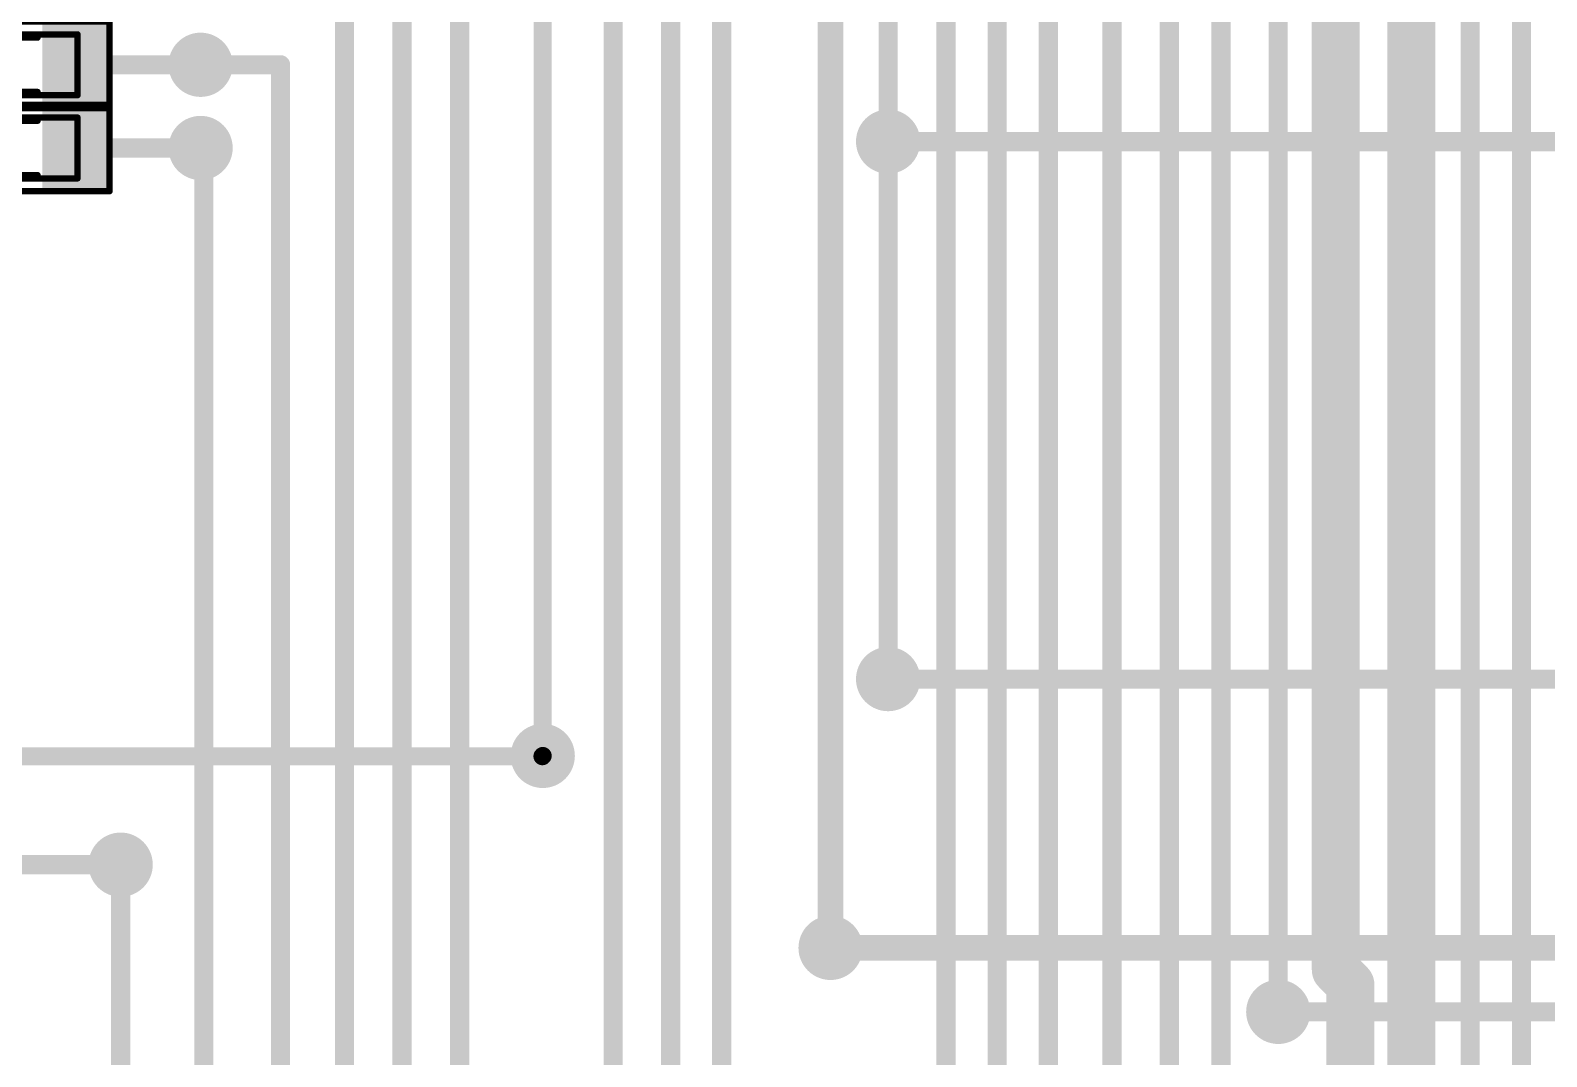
# Model space of a CAD drawing. Header units: millimetres. Extents: x 29 to 180, y 30 to 200.
# Drawn here: x 118.39 to 142.1, y 117.6 to 133.64 of the extents above; entities that cross this region are included whole.
import ezdxf

# ---------------------------------------------------------------- set-up
doc = ezdxf.new("R2010")
doc.units = ezdxf.units.MM
for name, color, linetype in [('BottomLayer', 5, 'Continuous'), ('BottomSolder', 6, 'Continuous'), ('Mechanical13', 56, 'Continuous'), ('Mechanical15', 56, 'Continuous'), ('MultiLayer', 9, 'Continuous'), ('TopLayer', 1, 'Continuous'), ('TopOverlay', 2, 'Continuous'), ('TopPaste', 8, 'Continuous'), ('TopSolder', 216, 'Continuous'), ('ViaHoleLayer', 16, 'Continuous')]:
    doc.layers.add(name, color=color, linetype=linetype)

# ---------------------------------------------------------------- blocks, each defined once
blk = doc.blocks.new('SMD_R_0603_174')
at = {"layer": 'Mechanical13', "const_width": 0.1}
for points in [[(-0.825, 0.475), (-0.825, -0.475)], [(0.825, 0.475), (-0.825, 0.475)], [(0.825, 0.475), (0.825, -0.475)], [(0.825, -0.475), (-0.825, -0.475)]]:
    blk.add_lwpolyline(points, dxfattribs=at)
at = {"layer": 'Mechanical13', "const_width": 0.05}
for points in [[(-0.85, 0.475, 1), (-0.8, 0.475, 1)], [(-0.85, 0.475, 1), (-0.8, 0.475, 1)], [(0.8, 0.475, 1), (0.85, 0.475, 1)], [(0.8, 0.475, 1), (0.85, 0.475, 1)], [(-0.85, -0.475, 1), (-0.8, -0.475, 1)], [(-0.85, -0.475, 1), (-0.8, -0.475, 1)], [(0.8, -0.475, 1), (0.85, -0.475, 1)], [(0.8, -0.475, 1), (0.85, -0.475, 1)]]:
    blk.add_lwpolyline(points, format="xyb", close=True, dxfattribs=at)
at = {"layer": 'Mechanical15', "const_width": 0.05}
for points in [[(-1.325, 0.675), (-1.325, -0.675)], [(1.325, 0.675), (-1.325, 0.675)], [(1.325, 0.675), (1.325, -0.675)], [(1.325, -0.675), (-1.325, -0.675)]]:
    blk.add_lwpolyline(points, dxfattribs=at)
at = {"layer": 'Mechanical15', "const_width": 0.025}
for points in [[(-1.338, 0.675, 1), (-1.313, 0.675, 1)], [(-1.338, 0.675, 1), (-1.313, 0.675, 1)], [(1.313, 0.675, 1), (1.338, 0.675, 1)], [(1.313, 0.675, 1), (1.338, 0.675, 1)], [(-1.338, -0.675, 1), (-1.313, -0.675, 1)], [(-1.338, -0.675, 1), (-1.313, -0.675, 1)], [(1.313, -0.675, 1), (1.338, -0.675, 1)], [(1.313, -0.675, 1), (1.338, -0.675, 1)]]:
    blk.add_lwpolyline(points, format="xyb", close=True, dxfattribs=at)
at = {"layer": 'TopLayer'}
for points in [[(-0.375, -0.525), (-0.375, 0.525), (-1.175, -0.525), (-1.175, 0.525)], [(1.175, -0.525), (1.175, 0.525), (0.375, -0.525), (0.375, 0.525)]]:
    blk.add_solid(points, dxfattribs=at)
at = {"layer": 'TopOverlay', "const_width": 0.1}
for points in [[(1.325, 0.675), (-1.325, 0.675)], [(-1.325, 0.675), (-1.325, -0.675)], [(1.325, 0.675), (1.325, -0.675)], [(-0.1, 0.425), (-0.2, 0.425)], [(0.1, 0.425), (-0.1, 0.425)], [(0.2, 0.425), (0.1, 0.425)], [(0.2, -0.425), (-0.2, -0.425)], [(1.325, -0.675), (-1.325, -0.675)]]:
    blk.add_lwpolyline(points, dxfattribs=at)
at = {"layer": 'TopOverlay', "const_width": 0.05}
for points in [[(-1.35, 0.675, 1), (-1.3, 0.675, 1)], [(-1.35, 0.675, 1), (-1.3, 0.675, 1)], [(1.3, 0.675, 1), (1.35, 0.675, 1)], [(1.3, 0.675, 1), (1.35, 0.675, 1)], [(-0.225, 0.425, 1), (-0.175, 0.425, 1)], [(-0.125, 0.425, 1), (-0.075, 0.425, 1)], [(-0.125, 0.425, 1), (-0.075, 0.425, 1)], [(0.075, 0.425, 1), (0.125, 0.425, 1)], [(0.075, 0.425, 1), (0.125, 0.425, 1)], [(0.175, 0.425, 1), (0.225, 0.425, 1)], [(-0.225, -0.425, 1), (-0.175, -0.425, 1)], [(0.175, -0.425, 1), (0.225, -0.425, 1)], [(-1.35, -0.675, 1), (-1.3, -0.675, 1)], [(-1.35, -0.675, 1), (-1.3, -0.675, 1)], [(1.3, -0.675, 1), (1.35, -0.675, 1)], [(1.3, -0.675, 1), (1.35, -0.675, 1)]]:
    blk.add_lwpolyline(points, format="xyb", close=True, dxfattribs=at)
at = {"layer": 'TopPaste'}
for points in [[(-0.375, -0.525), (-0.375, 0.525), (-1.175, -0.525), (-1.175, 0.525)], [(1.175, -0.525), (1.175, 0.525), (0.375, -0.525), (0.375, 0.525)]]:
    blk.add_solid(points, dxfattribs=at)
at = {"layer": 'TopSolder'}
for points in [[(-0.273, -0.627), (-0.273, 0.627), (-1.277, -0.627), (-1.277, 0.627)], [(1.277, -0.627), (1.277, 0.627), (0.273, -0.627), (0.273, 0.627)]]:
    blk.add_solid(points, dxfattribs=at)
blk = doc.blocks.new('SMD_R_0603_419')
at = {"layer": 'Mechanical13', "const_width": 0.1}
for points in [[(-0.825, -0.475), (-0.825, 0.475)], [(-0.825, 0.475), (0.825, 0.475)], [(0.825, -0.475), (0.825, 0.475)], [(-0.825, -0.475), (0.825, -0.475)]]:
    blk.add_lwpolyline(points, dxfattribs=at)
at = {"layer": 'Mechanical13', "const_width": 0.05}
for points in [[(-0.85, 0.475, 1), (-0.8, 0.475, 1)], [(-0.85, 0.475, 1), (-0.8, 0.475, 1)], [(0.8, 0.475, 1), (0.85, 0.475, 1)], [(0.8, 0.475, 1), (0.85, 0.475, 1)], [(-0.85, -0.475, 1), (-0.8, -0.475, 1)], [(-0.85, -0.475, 1), (-0.8, -0.475, 1)], [(0.8, -0.475, 1), (0.85, -0.475, 1)], [(0.8, -0.475, 1), (0.85, -0.475, 1)]]:
    blk.add_lwpolyline(points, format="xyb", close=True, dxfattribs=at)
at = {"layer": 'Mechanical15', "const_width": 0.05}
for points in [[(-1.325, -0.675), (-1.325, 0.675)], [(-1.325, 0.675), (1.325, 0.675)], [(1.325, -0.675), (1.325, 0.675)], [(-1.325, -0.675), (1.325, -0.675)]]:
    blk.add_lwpolyline(points, dxfattribs=at)
at = {"layer": 'Mechanical15', "const_width": 0.025}
for points in [[(-1.338, 0.675, 1), (-1.313, 0.675, 1)], [(-1.338, 0.675, 1), (-1.313, 0.675, 1)], [(1.313, 0.675, 1), (1.338, 0.675, 1)], [(1.313, 0.675, 1), (1.338, 0.675, 1)], [(-1.338, -0.675, 1), (-1.313, -0.675, 1)], [(-1.338, -0.675, 1), (-1.313, -0.675, 1)], [(1.313, -0.675, 1), (1.338, -0.675, 1)], [(1.313, -0.675, 1), (1.338, -0.675, 1)]]:
    blk.add_lwpolyline(points, format="xyb", close=True, dxfattribs=at)
at = {"layer": 'TopLayer'}
for points in [[(-0.375, -0.525), (-0.375, 0.525), (-1.175, -0.525), (-1.175, 0.525)], [(1.175, -0.525), (1.175, 0.525), (0.375, -0.525), (0.375, 0.525)]]:
    blk.add_solid(points, dxfattribs=at)
at = {"layer": 'TopOverlay', "const_width": 0.1}
for points in [[(-1.325, 0.675), (1.325, 0.675)], [(-1.325, -0.675), (-1.325, 0.675)], [(1.325, -0.675), (1.325, 0.675)], [(-0.2, 0.425), (-0.1, 0.425)], [(-0.1, 0.425), (0.1, 0.425)], [(0.1, 0.425), (0.2, 0.425)], [(-0.2, -0.425), (0.2, -0.425)], [(-1.325, -0.675), (1.325, -0.675)]]:
    blk.add_lwpolyline(points, dxfattribs=at)
at = {"layer": 'TopOverlay', "const_width": 0.05}
for points in [[(-1.35, 0.675, 1), (-1.3, 0.675, 1)], [(-1.35, 0.675, 1), (-1.3, 0.675, 1)], [(1.3, 0.675, 1), (1.35, 0.675, 1)], [(1.3, 0.675, 1), (1.35, 0.675, 1)], [(-0.225, 0.425, 1), (-0.175, 0.425, 1)], [(-0.125, 0.425, 1), (-0.075, 0.425, 1)], [(-0.125, 0.425, 1), (-0.075, 0.425, 1)], [(0.075, 0.425, 1), (0.125, 0.425, 1)], [(0.075, 0.425, 1), (0.125, 0.425, 1)], [(0.175, 0.425, 1), (0.225, 0.425, 1)], [(-0.225, -0.425, 1), (-0.175, -0.425, 1)], [(0.175, -0.425, 1), (0.225, -0.425, 1)], [(-1.35, -0.675, 1), (-1.3, -0.675, 1)], [(-1.35, -0.675, 1), (-1.3, -0.675, 1)], [(1.3, -0.675, 1), (1.35, -0.675, 1)], [(1.3, -0.675, 1), (1.35, -0.675, 1)]]:
    blk.add_lwpolyline(points, format="xyb", close=True, dxfattribs=at)
at = {"layer": 'TopPaste'}
for points in [[(-0.375, -0.525), (-0.375, 0.525), (-1.175, -0.525), (-1.175, 0.525)], [(1.175, -0.525), (1.175, 0.525), (0.375, -0.525), (0.375, 0.525)]]:
    blk.add_solid(points, dxfattribs=at)
at = {"layer": 'TopSolder'}
for points in [[(-0.273, -0.627), (-0.273, 0.627), (-1.277, -0.627), (-1.277, 0.627)], [(1.277, -0.627), (1.277, 0.627), (0.273, -0.627), (0.273, 0.627)]]:
    blk.add_solid(points, dxfattribs=at)

msp = doc.modelspace()

# ---------------------------------------------------------------- linework, layer by layer
at = {"layer": 'BottomLayer'}
for points, const_width in [([(124.2, 105.2), (124.2, 164)], 0.3), ([(141.704, 76.396), (141.704, 162.496)], 0.3), ([(137.9, 118.3), (137.9, 158.5)], 0.3), ([(140.9, 75.4), (140.9, 155.2)], 0.3), ([(138.8, 118.955), (138.8, 153.942)], 0.75), ([(137.004, 101.924), (137.004, 152.996)], 0.3), ([(139.979, 87.579), (139.979, 152.729)], 0.75), ([(126.4, 122.3), (126.4, 151.4)], 0.28), ([(136.196, 83.104), (136.196, 148.796)], 0.3), ([(135.3, 79.4), (135.3, 147.5)], 0.3), ([(134.304, 77.704), (134.304, 146.104)], 0.3), ([(133.504, 78.604), (133.504, 143.933)], 0.3), ([(132.704, 93.541), (132.704, 143.596)], 0.3), ([(131.8, 123.5), (131.8, 142.2)], 0.3), ([(130.9, 119.3), (130.9, 140.9)], 0.4), ([(123.3, 95.5), (123.3, 138.2)], 0.3), ([(128.4, 107.9), (128.4, 137.1)], 0.3), ([(129.196, 107.567), (129.196, 136.759)], 0.3), ([(127.5, 89.8), (127.5, 135.7)], 0.3), ([(125.1, 93.4), (125.1, 134.3)], 0.3), ([(121.1, 133.1), (122.3, 133.1)], 0.3), ([(122.3, 91.1), (122.3, 133.1)], 0.3), ([(121.1, 96.7), (121.1, 131.8)], 0.3), ([(119.8, 112.9), (119.8, 120.6)], 0.3), ([(138.8, 118.955), (139.029, 118.726)], 0.75), ([(139.029, 88.729), (139.029, 118.726)], 0.75)]:
    msp.add_lwpolyline(points, dxfattribs=dict(at, const_width=const_width))
for points, const_width in [([(120.85, 133.1, 1), (121.25, 133.1, 1)], 0.4), ([(121.025, 133.1, 1), (121.175, 133.1, 1)], 0.15), ([(122.225, 133.1, 1), (122.375, 133.1, 1)], 0.15), ([(122.225, 133.1, 1), (122.375, 133.1, 1)], 0.15), ([(120.85, 131.8, 1), (121.25, 131.8, 1)], 0.4), ([(131.6, 131.9, 1), (132, 131.9, 1)], 0.4), ([(121.025, 131.8, 1), (121.175, 131.8, 1)], 0.15), ([(131.6, 123.5, 1), (132, 123.5, 1)], 0.4), ([(131.725, 123.5, 1), (131.875, 123.5, 1)], 0.15), ([(126.2, 122.3, 1), (126.6, 122.3, 1)], 0.4), ([(126.33, 122.3, 1), (126.47, 122.3, 1)], 0.14), ([(119.6, 120.6, 1), (120, 120.6, 1)], 0.4), ([(119.725, 120.6, 1), (119.875, 120.6, 1)], 0.15), ([(130.7, 119.3, 1), (131.1, 119.3, 1)], 0.4), ([(130.8, 119.3, 1), (131, 119.3, 1)], 0.2), ([(138.613, 118.955, 1), (138.988, 118.955, 1)], 0.375), ([(138.613, 118.955, 1), (138.988, 118.955, 1)], 0.375), ([(138.841, 118.726, 1), (139.216, 118.726, 1)], 0.375), ([(138.841, 118.726, 1), (139.216, 118.726, 1)], 0.375), ([(137.7, 118.3, 1), (138.1, 118.3, 1)], 0.4), ([(137.825, 118.3, 1), (137.975, 118.3, 1)], 0.15)]:
    msp.add_lwpolyline(points, format="xyb", close=True, dxfattribs=dict(at, const_width=const_width))
at = {"layer": 'BottomSolder', "const_width": 0.502}
for points in [[(120.799, 133.1, 1), (121.301, 133.1, 1)], [(120.799, 131.8, 1), (121.301, 131.8, 1)], [(131.549, 131.9, 1), (132.051, 131.9, 1)], [(131.549, 123.5, 1), (132.051, 123.5, 1)], [(126.149, 122.3, 1), (126.651, 122.3, 1)], [(119.549, 120.6, 1), (120.051, 120.6, 1)], [(130.649, 119.3, 1), (131.151, 119.3, 1)], [(137.649, 118.3, 1), (138.151, 118.3, 1)]]:
    msp.add_lwpolyline(points, format="xyb", close=True, dxfattribs=at)
at = {"layer": 'MultiLayer', "const_width": 0.4}
for points in [[(120.85, 133.1, 1), (121.25, 133.1, 1)], [(120.85, 131.8, 1), (121.25, 131.8, 1)], [(131.6, 131.9, 1), (132, 131.9, 1)], [(131.6, 123.5, 1), (132, 123.5, 1)], [(126.2, 122.3, 1), (126.6, 122.3, 1)], [(119.6, 120.6, 1), (120, 120.6, 1)], [(130.7, 119.3, 1), (131.1, 119.3, 1)], [(137.7, 118.3, 1), (138.1, 118.3, 1)]]:
    msp.add_lwpolyline(points, format="xyb", close=True, dxfattribs=at)
at = {"layer": 'TopLayer'}
for points, const_width in [([(120.85, 133.1, 1), (121.25, 133.1, 1)], 0.4), ([(119, 133.1, 1), (119.15, 133.1, 1)], 0.15), ([(120.975, 133.1, 1), (121.125, 133.1, 1)], 0.15), ([(120.85, 131.8, 1), (121.25, 131.8, 1)], 0.4), ([(131.6, 131.9, 1), (132, 131.9, 1)], 0.4), ([(119, 131.8, 1), (119.15, 131.8, 1)], 0.15), ([(120.775, 131.8, 1), (121.025, 131.8, 1)], 0.25), ([(120.825, 131.8, 1), (120.975, 131.8, 1)], 0.15), ([(120.875, 131.7, 1), (121.125, 131.7, 1)], 0.25), ([(131.725, 131.9, 1), (131.875, 131.9, 1)], 0.15), ([(131.6, 123.5, 1), (132, 123.5, 1)], 0.4), ([(131.725, 123.5, 1), (131.875, 123.5, 1)], 0.15), ([(126.2, 122.3, 1), (126.6, 122.3, 1)], 0.4), ([(126.324, 122.294, 1), (126.464, 122.294, 1)], 0.14), ([(126.324, 122.294, 1), (126.464, 122.294, 1)], 0.14), ([(126.33, 122.3, 1), (126.47, 122.3, 1)], 0.14), ([(119.6, 120.6, 1), (120, 120.6, 1)], 0.4), ([(119.725, 120.6, 1), (119.875, 120.6, 1)], 0.15), ([(130.7, 119.3, 1), (131.1, 119.3, 1)], 0.4), ([(130.8, 119.3, 1), (131, 119.3, 1)], 0.2), ([(137.7, 118.3, 1), (138.1, 118.3, 1)], 0.4), ([(137.825, 118.3, 1), (137.975, 118.3, 1)], 0.15)]:
    msp.add_lwpolyline(points, format="xyb", close=True, dxfattribs=dict(at, const_width=const_width))
for points, const_width in [([(119.075, 133.1), (121.05, 133.1)], 0.3), ([(119.075, 131.8), (120.9, 131.8)], 0.3), ([(120.9, 131.8), (121, 131.7)], 0.5), ([(131.8, 131.9), (145.8, 131.9)], 0.3), ([(131.8, 123.5), (152.1, 123.5)], 0.3), ([(90.23, 122.294), (126.394, 122.294)], 0.28), ([(126.394, 122.294), (126.4, 122.3)], 0.28), ([(103.5, 120.6), (119.8, 120.6)], 0.3), ([(130.9, 119.3), (149.378, 119.3)], 0.4), ([(137.9, 118.3), (149.6, 118.3)], 0.3)]:
    msp.add_lwpolyline(points, dxfattribs=dict(at, const_width=const_width))
at = {"layer": 'TopSolder', "const_width": 0.502}
for points in [[(120.799, 133.1, 1), (121.301, 133.1, 1)], [(120.799, 131.8, 1), (121.301, 131.8, 1)], [(131.549, 131.9, 1), (132.051, 131.9, 1)], [(131.549, 123.5, 1), (132.051, 123.5, 1)], [(126.149, 122.3, 1), (126.651, 122.3, 1)], [(119.549, 120.6, 1), (120.051, 120.6, 1)], [(130.649, 119.3, 1), (131.151, 119.3, 1)], [(137.649, 118.3, 1), (138.151, 118.3, 1)]]:
    msp.add_lwpolyline(points, format="xyb", close=True, dxfattribs=at)
at = {"layer": 'ViaHoleLayer', "const_width": 0.25}
for points in [[(120.925, 133.1, 1), (121.175, 133.1, 1)], [(131.675, 131.9, 1), (131.925, 131.9, 1)], [(120.925, 131.8, 1), (121.175, 131.8, 1)], [(131.675, 123.5, 1), (131.925, 123.5, 1)], [(126.275, 122.3, 1), (126.525, 122.3, 1)], [(119.675, 120.6, 1), (119.925, 120.6, 1)], [(130.775, 119.3, 1), (131.025, 119.3, 1)], [(137.775, 118.3, 1), (138.025, 118.3, 1)]]:
    msp.add_lwpolyline(points, format="xyb", close=True, dxfattribs=at)

# ---------------------------------------------------------------- block references
for name, p, rotation in [('SMD_R_0603_174', (118.3, 133.1), 180), ('SMD_R_0603_419', (118.3, 131.8), 360)]:
    msp.add_blockref(name, p, dxfattribs=dict(rotation=rotation))

doc.saveas('drawing.dxf')
